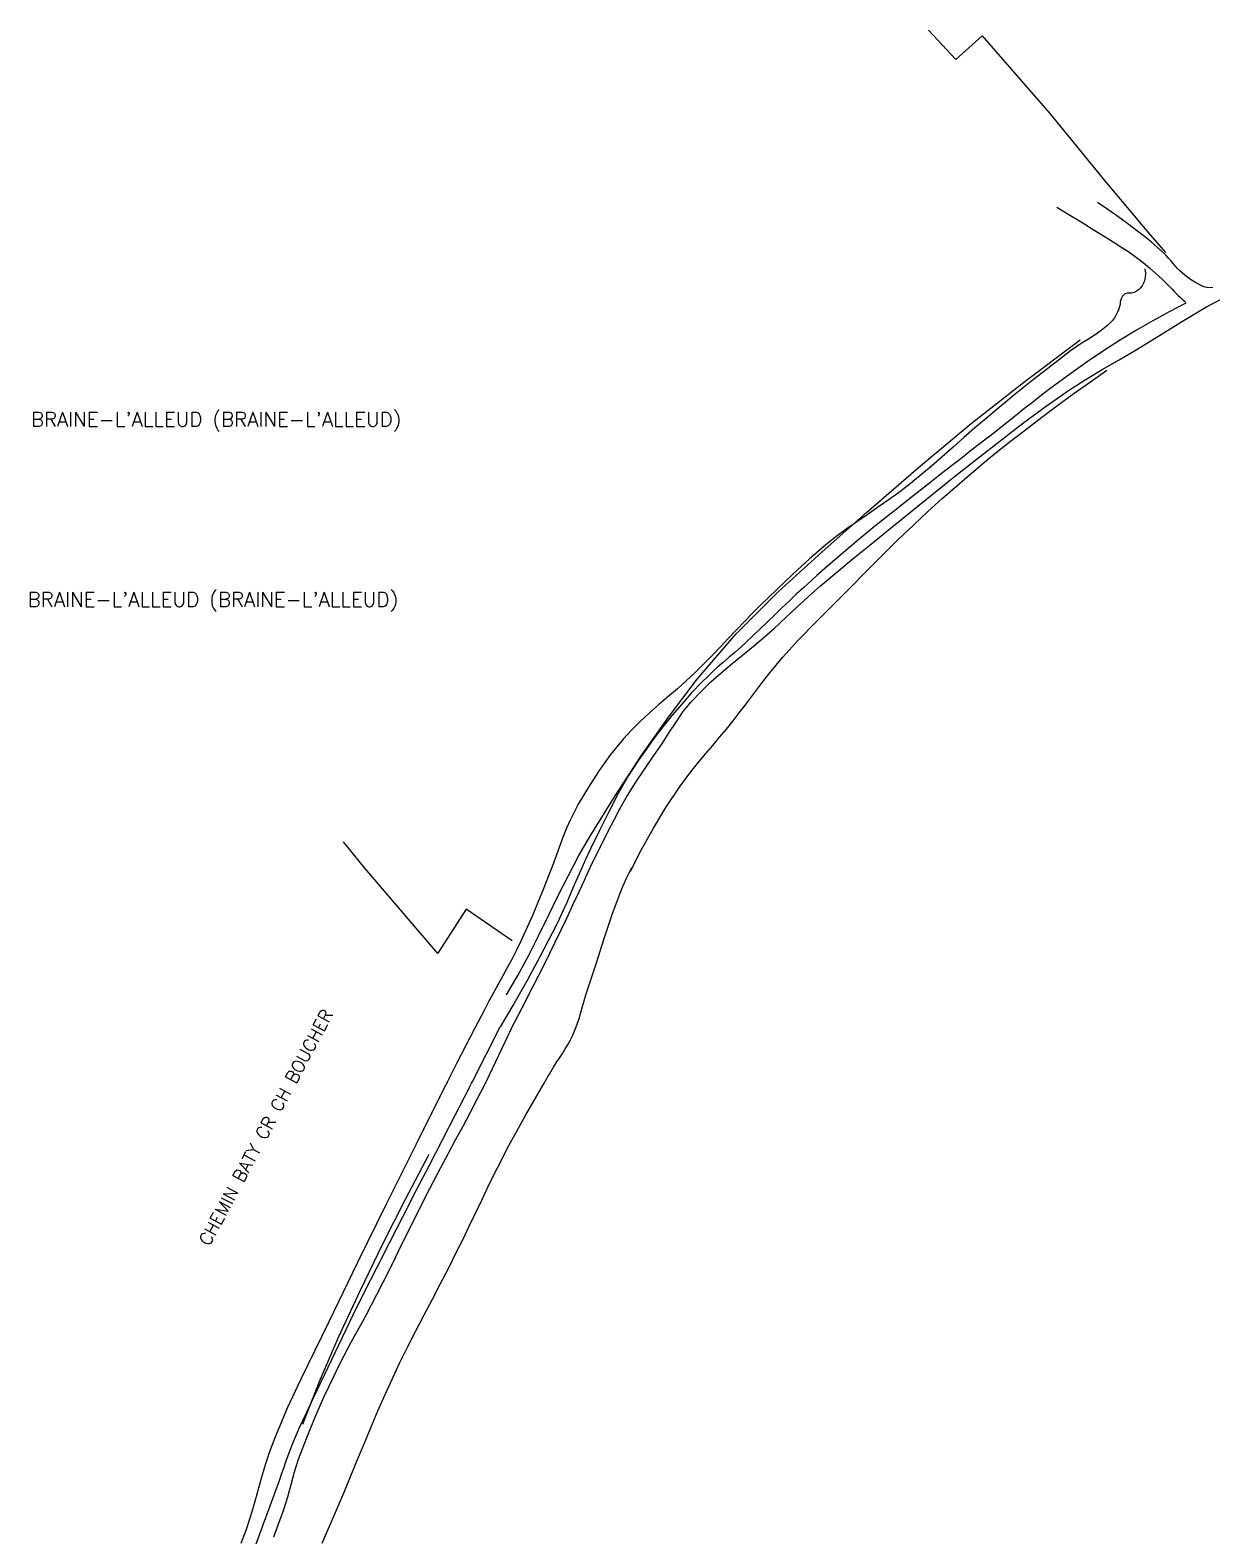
# Model space of a CAD drawing. Header units: millimetres. Extents: x 149000 to 150002, y 151999 to 153000.
# Drawn here: x 149015.1 to 149178, y 152608.3 to 152816.1 of the extents above; entities that cross this region are included whole.
import ezdxf
from ezdxf.enums import TextEntityAlignment as Align

# ---------------------------------------------------------------- set-up
doc = ezdxf.new("R2010")
doc.units = ezdxf.units.MM
for name, color, linetype in [('W0071', 7, 'CONTINUOUS'), ('w0211', 2, 'CONTINUOUS'), ('w0300', 7, 'CONTINUOUS'), ('W0330', 7, 'CONTINUOUS'), ('W0980', 7, 'CONTINUOUS'), ('W0989', 7, 'CONTINUOUS')]:
    doc.layers.add(name, color=color, linetype=linetype)
doc.styles.get("Standard").update_dxf_attribs({"font": 'romans.shx', "width": 0.85})

msp = doc.modelspace()

# ---------------------------------------------------------------- linework, layer by layer
at = {"layer": 'W0071'}
for points in [[(149178.16, 152780.48), (149177.4, 152780.54), (149177.11, 152780.6), (149176.83, 152780.7), (149176.56, 152780.82), (149176.3, 152780.95), (149175.68, 152781.29), (149175.09, 152781.66), (149174.52, 152782.07), (149173.97, 152782.51), (149173.62, 152782.83), (149173.29, 152783.17), (149172.97, 152783.53), (149172.67, 152783.89), (149172.36, 152784.25), (149172.06, 152784.61), (149171.74, 152784.96), (149171.4, 152785.29), (149170.54, 152786.08), (149169.65, 152786.83), (149168.74, 152787.56), (149167.82, 152788.28), (149166.45, 152789.31), (149165.07, 152790.32), (149163.67, 152791.3), (149162.25, 152792.25)], [(149156.65, 152791.62), (149158.32, 152790.6), (149159.99, 152789.58), (149161.65, 152788.55), (149163.3, 152787.51), (149164.4, 152786.82), (149165.5, 152786.14), (149166.59, 152785.44), (149167.65, 152784.69), (149168.56, 152783.98), (149169.45, 152783.25), (149170.32, 152782.48), (149171.18, 152781.7), (149171.46, 152781.43), (149171.75, 152781.15), (149172.02, 152780.87), (149172.3, 152780.58), (149172.57, 152780.3), (149172.84, 152780.01), (149173.12, 152779.73), (149173.4, 152779.45), (149173.66, 152779.2), (149173.93, 152778.95), (149174.19, 152778.7), (149174.46, 152778.46)], [(149081.36, 152678.17), (149082.93, 152681.17), (149084.47, 152684.17), (149085.99, 152687.19), (149087.49, 152690.21), (149088.32, 152691.92), (149089.13, 152693.64), (149089.93, 152695.36), (149090.73, 152697.08), (149091.52, 152698.8), (149092.33, 152700.52), (149093.15, 152702.23), (149093.99, 152703.93), (149094.79, 152705.53), (149095.6, 152707.11), (149096.44, 152708.69), (149097.32, 152710.24), (149098.5, 152712.14), (149099.74, 152714), (149101, 152715.85), (149102.26, 152717.69), (149103.21, 152719.13), (149104.15, 152720.59), (149105.13, 152722.03), (149106.23, 152723.38), (149107.55, 152724.78), (149108.94, 152726.12), (149110.38, 152727.39), (149111.85, 152728.63), (149113.33, 152729.84), (149114.81, 152731.05), (149116.28, 152732.28), (149117.72, 152733.55), (149118.52, 152734.27), (149119.31, 152735.01), (149120.09, 152735.74), (149120.87, 152736.48), (149121.66, 152737.22), (149122.45, 152737.95), (149123.24, 152738.67), (149124.05, 152739.38), (149126.3, 152741.29), (149128.58, 152743.16), (149130.88, 152745.01), (149133.18, 152746.87), (149136.3, 152749.4), (149139.41, 152751.94), (149142.55, 152754.46), (149145.71, 152756.95), (149148.8, 152759.36), (149151.91, 152761.76), (149155.05, 152764.1), (149158.27, 152766.35), (149160.56, 152767.82), (149162.89, 152769.21), (149165.25, 152770.57), (149167.59, 152771.95), (149170.79, 152773.9), (149173.97, 152775.91), (149177.21, 152777.83), (149180.55, 152779.56)], [(149174.46, 152778.38), (149172.16, 152777.19), (149169.88, 152775.95), (149167.64, 152774.66), (149165.42, 152773.31), (149163.11, 152771.82), (149160.84, 152770.27), (149158.6, 152768.68), (149156.38, 152767.06), (149155.34, 152766.28), (149154.31, 152765.49), (149153.28, 152764.69), (149152.26, 152763.88), (149151.24, 152763.07), (149150.22, 152762.26), (149149.2, 152761.45), (149148.18, 152760.65), (149147.04, 152759.76), (149145.91, 152758.88), (149144.77, 152757.99), (149143.64, 152757.11), (149142.5, 152756.23), (149141.37, 152755.34), (149140.23, 152754.45), (149139.1, 152753.56), (149136.59, 152751.58), (149134.07, 152749.6), (149131.57, 152747.6), (149129.09, 152745.56), (149127.23, 152743.99), (149125.38, 152742.4), (149123.56, 152740.79), (149121.75, 152739.16), (149120.73, 152738.23), (149119.73, 152737.28), (149118.74, 152736.33), (149117.75, 152735.37), (149116.76, 152734.41), (149115.77, 152733.46), (149114.78, 152732.51), (149113.77, 152731.57), (149113.02, 152730.88), (149112.25, 152730.2), (149111.48, 152729.53), (149110.7, 152728.86), (149109.93, 152728.19), (149109.17, 152727.5), (149108.42, 152726.8), (149107.69, 152726.08), (149106.29, 152724.6), (149104.94, 152723.08), (149103.62, 152721.52), (149102.35, 152719.93), (149101.09, 152718.3), (149099.87, 152716.64), (149098.7, 152714.94), (149097.6, 152713.2), (149096.18, 152710.72), (149094.86, 152708.2), (149093.6, 152705.64), (149092.36, 152703.08), (149091.68, 152701.64), (149091.03, 152700.18), (149090.39, 152698.72), (149089.75, 152697.26), (149089.12, 152695.8), (149088.47, 152694.34), (149087.8, 152692.9), (149087.09, 152691.47), (149085.39, 152688.18), (149083.62, 152684.93), (149081.78, 152681.71), (149079.88, 152678.54)], [(149076.08, 152671), (149079.88, 152678.54)], [(149081.36, 152678.17), (149077.95, 152671)], [(149045.69, 152605.71), (149047.27, 152609.96), (149048.85, 152614.22), (149049.16, 152615.08), (149049.46, 152615.95), (149049.76, 152616.82), (149050.06, 152617.68), (149050.36, 152618.55), (149050.67, 152619.41), (149050.99, 152620.27), (149051.33, 152621.12), (149052.25, 152623.26), (149053.22, 152625.37), (149054.22, 152627.46), (149055.22, 152629.56), (149056.68, 152632.65), (149058.15, 152635.73), (149059.64, 152638.81), (149061.15, 152641.88), (149062.92, 152645.41), (149064.71, 152648.93), (149066.51, 152652.44), (149068.32, 152655.95), (149070.14, 152659.45), (149071.96, 152662.96), (149073.76, 152666.47), (149075.56, 152669.98), (149075.69, 152670.24), (149075.82, 152670.49), (149075.95, 152670.75), (149076.08, 152671)], [(149077.95, 152671), (149077.9, 152670.89), (149077.84, 152670.77), (149077.78, 152670.66), (149077.73, 152670.55), (149076.74, 152668.62), (149075.74, 152666.71), (149074.73, 152664.8), (149073.71, 152662.89), (149072.69, 152660.99), (149071.67, 152659.08), (149070.67, 152657.17), (149069.67, 152655.25), (149068.81, 152653.55), (149067.96, 152651.84), (149067.11, 152650.12), (149066.27, 152648.41), (149065.43, 152646.69), (149064.58, 152644.98), (149063.73, 152643.27), (149062.86, 152641.57), (149062.12, 152640.14), (149061.36, 152638.72), (149060.58, 152637.31), (149059.81, 152635.9), (149059.04, 152634.48), (149058.29, 152633.06), (149057.55, 152631.63), (149056.85, 152630.18), (149055.55, 152627.39), (149054.31, 152624.57), (149053.13, 152621.72), (149052.05, 152618.84), (149051.76, 152617.98), (149051.5, 152617.12), (149051.26, 152616.25), (149051.03, 152615.38), (149050.81, 152614.51), (149050.57, 152613.64), (149050.32, 152612.77), (149050.04, 152611.91), (149048.66, 152608.14)]]:
    msp.add_lwpolyline(points, dxfattribs=at)
at = {"layer": 'w0211'}
for points in [[(149168.8, 152783.1), (149168.87, 152782.5), (149168.83, 152781.9), (149168.68, 152781.32), (149168.43, 152780.78), (149168.21, 152780.48), (149167.93, 152780.23), (149167.63, 152780.03), (149167.3, 152779.86), (149167.13, 152779.8), (149166.95, 152779.77), (149166.78, 152779.77), (149166.6, 152779.76), (149166.42, 152779.75), (149166.23, 152779.72), (149166.05, 152779.66), (149165.89, 152779.55), (149165.7, 152779.34), (149165.56, 152779.09), (149165.47, 152778.83), (149165.41, 152778.56), (149165.37, 152778.3), (149165.33, 152778.05), (149165.27, 152777.79), (149165.19, 152777.54), (149165.01, 152777.15), (149164.82, 152776.75), (149164.6, 152776.36), (149164.33, 152776.01), (149163.69, 152775.36), (149163.01, 152774.78), (149162.28, 152774.24), (149161.53, 152773.75), (149160.78, 152773.28), (149160.03, 152772.81), (149159.28, 152772.32), (149158.56, 152771.8), (149156, 152769.83), (149153.46, 152767.84), (149150.93, 152765.82), (149148.43, 152763.77), (149146.89, 152762.48), (149145.36, 152761.17), (149143.85, 152759.84), (149142.35, 152758.5), (149140.84, 152757.17), (149139.32, 152755.85), (149137.77, 152754.55), (149136.21, 152753.29), (149134.81, 152752.22), (149133.38, 152751.19), (149131.94, 152750.18), (149130.49, 152749.19), (149129.04, 152748.19), (149127.6, 152747.18), (149126.19, 152746.13), (149124.81, 152745.04), (149122.49, 152743.05), (149120.24, 152740.98), (149118.04, 152738.87), (149115.86, 152736.74), (149114.71, 152735.6), (149113.58, 152734.45), (149112.46, 152733.28), (149111.35, 152732.11), (149110.23, 152730.94), (149109.12, 152729.77), (149107.99, 152728.61), (149106.84, 152727.48), (149105.6, 152726.31), (149104.33, 152725.18), (149103.04, 152724.06), (149101.75, 152722.96), (149100.46, 152721.83), (149099.21, 152720.68), (149097.99, 152719.47), (149096.84, 152718.21), (149095.12, 152716.1), (149093.54, 152713.89), (149092.06, 152711.6), (149090.67, 152709.27), (149090.08, 152708.18), (149089.53, 152707.07), (149089.03, 152705.94), (149088.58, 152704.79)], [(149097.85, 152700.04), (149099.38, 152703.02), (149101.02, 152705.94), (149102.76, 152708.8), (149104.62, 152711.6), (149105.48, 152712.8), (149106.37, 152713.97), (149107.3, 152715.12), (149108.24, 152716.25), (149109.2, 152717.37), (149110.15, 152718.5), (149111.09, 152719.63), (149112.02, 152720.77), (149112.87, 152721.86), (149113.71, 152722.96), (149114.55, 152724.06), (149115.38, 152725.17), (149116.23, 152726.27), (149117.08, 152727.36), (149117.95, 152728.43), (149118.85, 152729.49), (149121.1, 152731.97), (149123.44, 152734.37), (149125.81, 152736.74), (149128.17, 152739.11), (149130.34, 152741.31), (149132.51, 152743.5), (149134.7, 152745.67), (149136.92, 152747.81), (149138.88, 152749.63), (149140.85, 152751.43), (149142.85, 152753.2), (149144.88, 152754.94), (149147.26, 152756.93), (149149.68, 152758.87), (149152.13, 152760.78), (149154.59, 152762.66), (149156.81, 152764.32), (149159.04, 152765.95), (149161.3, 152767.55), (149163.57, 152769.12)], [(149088.58, 152704.79), (149087.26, 152701.12), (149085.85, 152697.48), (149084.35, 152693.89), (149082.74, 152690.34), (149082.16, 152689.13), (149081.56, 152687.94), (149080.93, 152686.76), (149080.28, 152685.59), (149079.63, 152684.42), (149078.99, 152683.25), (149078.34, 152682.08), (149077.72, 152680.9), (149076.43, 152678.43), (149075.16, 152675.96), (149073.89, 152673.48), (149072.64, 152671)], [(149086.1, 152671), (149086.29, 152671.34), (149086.49, 152671.67), (149086.69, 152672.01), (149086.88, 152672.34), (149087.25, 152672.96), (149087.64, 152673.57), (149088.04, 152674.18), (149088.43, 152674.79), (149088.82, 152675.4), (149089.2, 152676.02), (149089.55, 152676.66), (149089.87, 152677.31), (149090.2, 152678.1), (149090.5, 152678.89), (149090.77, 152679.7), (149091.02, 152680.52), (149091.25, 152681.33), (149091.49, 152682.15), (149091.73, 152682.96), (149091.99, 152683.77), (149093.12, 152687.24), (149094.23, 152690.72), (149095.39, 152694.18), (149096.69, 152697.6), (149097, 152698.34), (149097.33, 152699.06), (149097.69, 152699.78), (149098.06, 152700.49)], [(149072.64, 152671), (149072.57, 152670.87), (149072.51, 152670.74), (149072.44, 152670.61), (149072.38, 152670.48), (149068.3, 152662.35), (149064.24, 152654.19), (149060.23, 152646.02), (149056.26, 152637.83), (149054.34, 152633.87), (149052.4, 152629.92), (149050.53, 152625.92), (149048.82, 152621.86), (149048.16, 152620.06), (149047.56, 152618.24), (149047.01, 152616.4), (149046.48, 152614.56), (149045.96, 152612.72), (149045.41, 152610.89), (149044.81, 152609.07), (149044.14, 152607.27)], [(149055.36, 152607.33), (149057.43, 152612.1), (149058.38, 152614.34), (149059.32, 152616.59), (149060.24, 152618.84), (149061.17, 152621.09), (149062.1, 152623.34), (149063.05, 152625.59), (149064.02, 152627.82), (149065.03, 152630.04), (149066.08, 152632.24), (149067.17, 152634.44), (149068.28, 152636.62), (149069.41, 152638.79), (149070.55, 152640.95), (149071.68, 152643.12), (149072.8, 152645.29), (149073.9, 152647.48), (149074.78, 152649.26), (149075.64, 152651.05), (149076.5, 152652.84), (149077.35, 152654.63), (149078.21, 152656.42), (149079.08, 152658.21), (149079.97, 152659.98), (149080.88, 152661.75), (149082.14, 152664.08), (149083.44, 152666.4), (149084.76, 152668.7), (149086.1, 152671)]]:
    msp.add_lwpolyline(points, dxfattribs=at)
at = {"layer": 'w0300'}
for points in [[(149080.77, 152682.97), (149082.34, 152685.64), (149083.81, 152688.36), (149085.2, 152691.12), (149086.56, 152693.9), (149087.91, 152696.67), (149089.3, 152699.44), (149090.75, 152702.17), (149092.3, 152704.85), (149095.75, 152710.42), (149099.34, 152715.91), (149103.1, 152721.28), (149107.06, 152726.51), (149112.42, 152732.74), (149118.25, 152738.54), (149124.31, 152744.06), (149130.41, 152749.5), (149137.56, 152755.72), (149144.85, 152761.77), (149152.29, 152767.63), (149159.86, 152773.32)], [(149052.7, 152623.74), (149053.87, 152626.79), (149055.08, 152629.83), (149056.35, 152632.84), (149057.67, 152635.84), (149060.62, 152642.2), (149063.67, 152648.52), (149066.83, 152654.78), (149070.1, 152660.99)]]:
    msp.add_lwpolyline(points, dxfattribs=at)
at = {"layer": 'W0330'}
for points in [[(149138.95, 152816.05), (149142.71, 152811.99)], [(149142.71, 152811.99), (149146.36, 152815.27), (149155.69, 152804.56), (149163.23, 152795.32), (149169.23, 152788.13), (149171.66, 152785.35)], [(149071.3, 152688.67), (149061.23, 152700.45), (149058.29, 152704.05)], [(149081.55, 152690.43), (149075.21, 152694.79), (149071.3, 152688.72)]]:
    msp.add_lwpolyline(points, dxfattribs=at)

# ---------------------------------------------------------------- texts
at = {"layer": 'W0980'}
for p in [(149040.73, 152762.2), (149040.29, 152737.36)]:
    msp.add_text("BRAINE-L'ALLEUD (BRAINE-L'ALLEUD)", height=2, dxfattribs=at).set_placement(p, align=Align.MIDDLE)
at = {"layer": 'W0989'}
msp.add_text('CHEMIN BATY CR CH BOUCHER', height=1.75, rotation=61.9726, dxfattribs=at).set_placement((149047.59, 152664.69), align=Align.MIDDLE)

doc.saveas('drawing.dxf')
